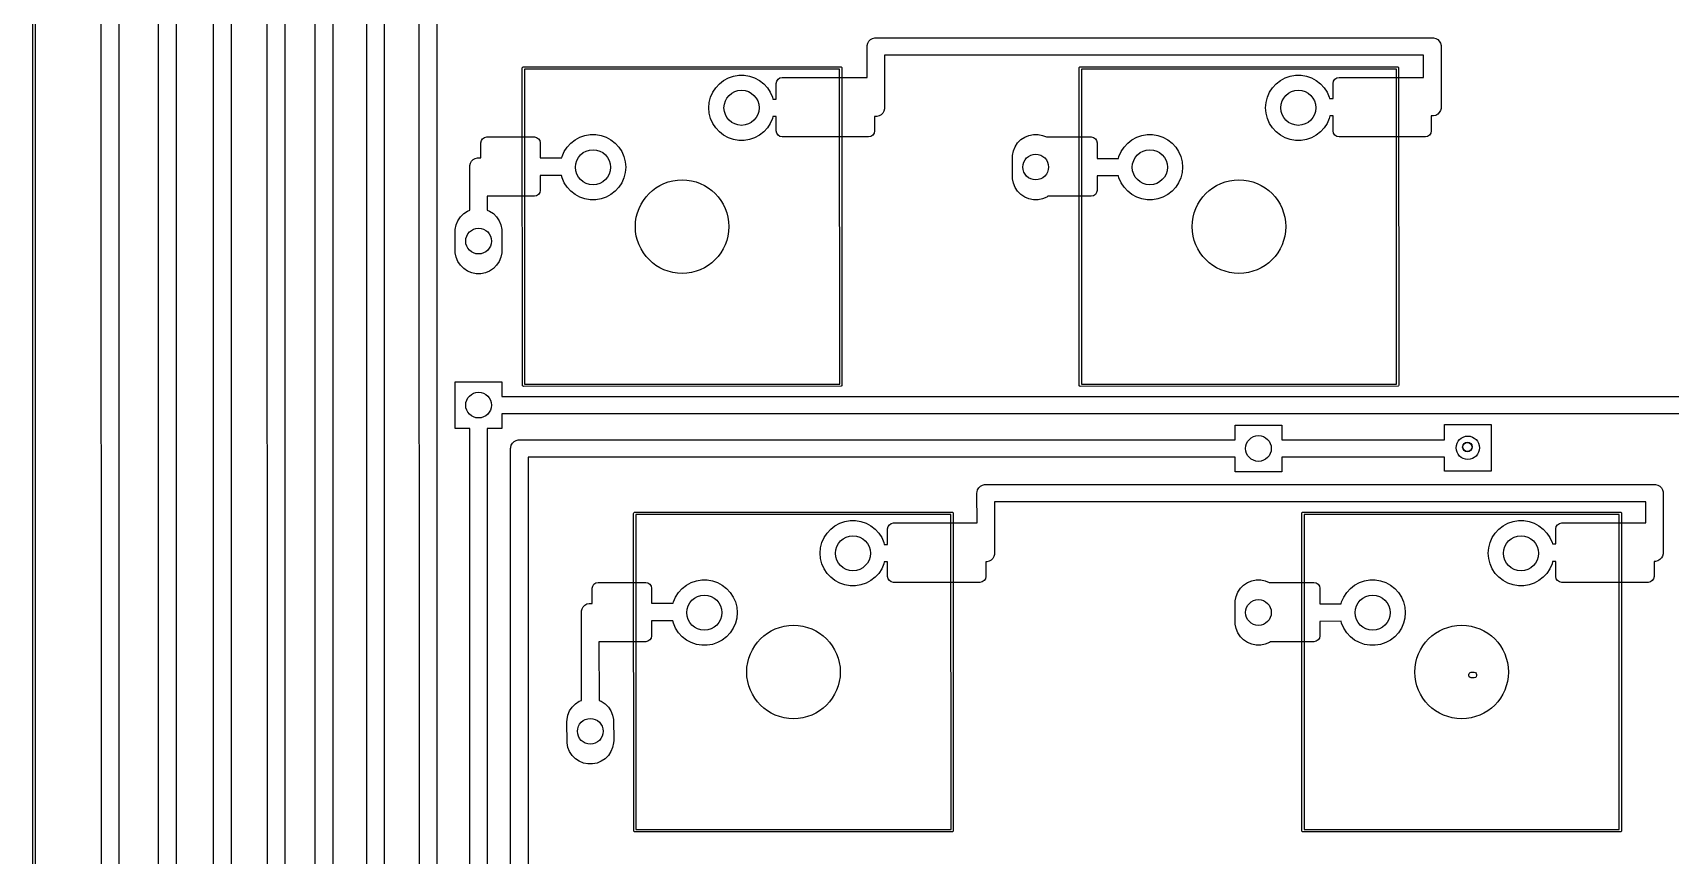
# Model space of a CAD drawing. Extents: x 12 to 499, y -206 to -17.
# Drawn here: x 11.9 to 82, y -132.1 to -96.9 of the extents above; entities that cross this region are included whole.
import ezdxf

# ---------------------------------------------------------------- set-up
doc = ezdxf.new("R2010")
doc.units = 0
doc.layers.add('BLACK', color=7, linetype='CONTINUOUS')

msp = doc.modelspace()

# ---------------------------------------------------------------- linework, layer by layer
at = {"layer": 'BLACK', "linetype": 'CONTINUOUS'}
for p, q in [((11.953806, -206.3), (11.95, -16.891)), ((12.046195, -16.940999), (12.049999, -206.253805)), ((14.884266, -179.626947), (14.881058, -36.6)), ((15.627859, -36.974952), (15.631049, -179.223264)), ((17.334266, -174.546947), (17.331058, -38.5044)), ((18.077859, -38.87931), (18.081049, -174.126133)), ((19.684266, -172.109384), (19.681058, -55.7256)), ((20.427861, -56.10056), (20.431047, -171.688578)), ((21.984266, -166.95865), (21.981068, -57.893813)), ((22.727862, -57.902805), (22.731047, -166.53781)), ((24.034266, -161.911313), (24.031058, -74.674)), ((24.777865, -75.048953), (24.781044, -161.49049)), ((26.234266, -159.306947), (26.231058, -76.579)), ((26.977866, -76.953914), (26.981043, -158.894548)), ((28.484266, -156.782308), (28.481058, -93.724)), ((29.227871, -94.098954), (29.231039, -156.361453)), ((47.659603, -97.346494), (47.70855, -97.261714)), ((47.70855, -97.261714), (47.777772, -97.192492)), ((47.777772, -97.192492), (47.862552, -97.143545)), ((47.862552, -97.143545), (47.957111, -97.118208)), ((47.957111, -97.118208), (71.806058, -97.115)), ((71.806058, -97.115), (71.855005, -97.118208)), ((71.855005, -97.118208), (71.949564, -97.143545)), ((71.949564, -97.143545), (72.034344, -97.192492)), ((72.034344, -97.192492), (72.103566, -97.261714)), ((72.103566, -97.261714), (72.152513, -97.346494)), ((47.631058, -97.49), (47.634266, -97.441053)), ((47.632651, -98.814999), (47.631058, -97.49)), ((47.634266, -97.441053), (47.659603, -97.346494)), ((71.431509, -97.861848), (48.378359, -97.864949)), ((48.378359, -97.864949), (48.381058, -100.109999)), ((71.432666, -98.814999), (71.431509, -97.861848)), ((72.152513, -97.346494), (72.17785, -97.441053)), ((72.17785, -97.441053), (72.181058, -100.084999)), ((32.88606, -98.404999), (32.889866, -98.385865)), ((32.889866, -111.994133), (32.88606, -98.404999)), ((32.889866, -98.385865), (32.916926, -98.358805)), ((32.916926, -98.358805), (46.50606, -98.354999)), ((46.456072, -98.451212), (32.982273, -98.454986)), ((32.982273, -98.454986), (32.986047, -111.928785)), ((41.91738, -98.752839), (42.145449, -98.714781)), ((42.145449, -98.714781), (42.376671, -98.714781)), ((42.376671, -98.714781), (42.60474, -98.752839)), ((46.459846, -111.925011), (46.456072, -98.451212)), ((46.50606, -98.354999), (46.525194, -98.358805)), ((46.525194, -98.358805), (46.552254, -98.385865)), ((46.552254, -98.385865), (46.55606, -111.974999)), ((56.69856, -98.404999), (56.702366, -98.385865)), ((56.702366, -111.994133), (56.69856, -98.404999)), ((56.702366, -98.385865), (56.729426, -98.358805)), ((56.729426, -98.358805), (70.31856, -98.354999)), ((70.268572, -98.451212), (56.794773, -98.454986)), ((56.794773, -98.454986), (56.798547, -111.928785)), ((65.72988, -98.752839), (65.957949, -98.714781)), ((65.957949, -98.714781), (66.189171, -98.714781)), ((66.189171, -98.714781), (66.41724, -98.752839)), ((70.272346, -111.925011), (70.268572, -98.451212)), ((70.31856, -98.354999), (70.337694, -98.358805)), ((70.337694, -98.358805), (70.364754, -98.385865)), ((70.364754, -98.385865), (70.36856, -111.974999)), ((41.029797, -99.443673), (41.156263, -99.250101)), ((41.156263, -99.250101), (41.312866, -99.079986)), ((41.312866, -99.079986), (41.495333, -98.937966)), ((41.495333, -98.937966), (41.698686, -98.827916)), ((41.698686, -98.827916), (41.91738, -98.752839)), ((42.60474, -98.752839), (42.823434, -98.827916)), ((42.823434, -98.827916), (43.026787, -98.937966)), ((43.026787, -98.937966), (43.209254, -99.079986)), ((43.209254, -99.079986), (43.365857, -99.250101)), ((43.365857, -99.250101), (43.492323, -99.443673)), ((43.74706, -99.068999), (43.766395, -98.971797)), ((43.74706, -99.737357), (43.74706, -99.068999)), ((43.766395, -98.971797), (43.821455, -98.889394)), ((43.821455, -98.889394), (43.903858, -98.834334)), ((43.903858, -98.834334), (44.00106, -98.814999)), ((44.00106, -98.814999), (47.632651, -98.814999)), ((64.842297, -99.443673), (64.968763, -99.250101)), ((64.968763, -99.250101), (65.125366, -99.079986)), ((65.125366, -99.079986), (65.307833, -98.937966)), ((65.307833, -98.937966), (65.511186, -98.827916)), ((65.511186, -98.827916), (65.72988, -98.752839)), ((66.41724, -98.752839), (66.635934, -98.827916)), ((66.635934, -98.827916), (66.839287, -98.937966)), ((66.839287, -98.937966), (67.021754, -99.079986)), ((67.021754, -99.079986), (67.178357, -99.250101)), ((67.178357, -99.250101), (67.304823, -99.443673)), ((67.55956, -99.068999), (67.578895, -98.971797)), ((67.55956, -99.711852), (67.55956, -99.068999)), ((67.578895, -98.971797), (67.633955, -98.889394)), ((67.633955, -98.889394), (67.716358, -98.834334)), ((67.716358, -98.834334), (67.81356, -98.814999)), ((67.81356, -98.814999), (71.432666, -98.814999)), ((40.86106, -100.109999), (40.880154, -99.879567)), ((40.880154, -100.340431), (40.86106, -100.109999)), ((40.880154, -99.879567), (40.936916, -99.65542)), ((40.936916, -99.65542), (41.029797, -99.443673)), ((43.492323, -99.443673), (43.585204, -99.65542)), ((43.585204, -99.65542), (43.605973, -99.737435)), ((43.605973, -99.737435), (43.74706, -99.737357)), ((48.381058, -100.109999), (48.37785, -100.158946)), ((64.67356, -100.109999), (64.692654, -99.879567)), ((64.692654, -100.340431), (64.67356, -100.109999)), ((64.692654, -99.879567), (64.749416, -99.65542)), ((64.749416, -99.65542), (64.842297, -99.443673)), ((67.304823, -99.443673), (67.397704, -99.65542)), ((67.397704, -99.65542), (67.412027, -99.711982)), ((67.412027, -99.711982), (67.55956, -99.711852)), ((72.17785, -100.133946), (72.152513, -100.228505)), ((72.181058, -100.084999), (72.17785, -100.133946)), ((40.936916, -100.564578), (40.880154, -100.340431)), ((41.029797, -100.776325), (40.936916, -100.564578)), ((41.156263, -100.969897), (41.029797, -100.776325)), ((43.492323, -100.776325), (43.365857, -100.969897)), ((43.585204, -100.564578), (43.492323, -100.776325)), ((43.605544, -100.484254), (43.585204, -100.564578)), ((43.74706, -100.484176), (43.605544, -100.484254)), ((43.74706, -101.100999), (43.74706, -100.484176)), ((48.055005, -100.481791), (47.94706, -100.48185)), ((47.94706, -100.48185), (47.94706, -101.100999)), ((48.149564, -100.456454), (48.055005, -100.481791)), ((48.234344, -100.407507), (48.149564, -100.456454)), ((48.303566, -100.338285), (48.234344, -100.407507)), ((48.352513, -100.253505), (48.303566, -100.338285)), ((48.37785, -100.158946), (48.352513, -100.253505)), ((64.749416, -100.564578), (64.692654, -100.340431)), ((64.842297, -100.776325), (64.749416, -100.564578)), ((64.968763, -100.969897), (64.842297, -100.776325)), ((67.304823, -100.776325), (67.178357, -100.969897)), ((67.397704, -100.564578), (67.304823, -100.776325)), ((67.424489, -100.458806), (67.397704, -100.564578)), ((67.55956, -100.458687), (67.424489, -100.458806)), ((67.55956, -101.100999), (67.55956, -100.458687)), ((71.855005, -100.456791), (71.75956, -100.45693)), ((71.75956, -100.45693), (71.75956, -101.100999)), ((71.949564, -100.431454), (71.855005, -100.456791)), ((72.034344, -100.382507), (71.949564, -100.431454)), ((72.103566, -100.313285), (72.034344, -100.382507)), ((72.152513, -100.228505), (72.103566, -100.313285)), ((31.11506, -101.608999), (31.134395, -101.511797)), ((31.134395, -101.511797), (31.189455, -101.429394)), ((31.189455, -101.429394), (31.271858, -101.374334)), ((31.271858, -101.374334), (31.36906, -101.354999)), ((31.36906, -101.354999), (33.40106, -101.354999)), ((33.40106, -101.354999), (33.498262, -101.374334)), ((33.498262, -101.374334), (33.580665, -101.429394)), ((33.580665, -101.429394), (33.635725, -101.511797)), ((33.635725, -101.511797), (33.65506, -101.608999)), ((34.962866, -101.619986), (35.145333, -101.477966)), ((35.145333, -101.477966), (35.348686, -101.367916)), ((35.348686, -101.367916), (35.56738, -101.292839)), ((35.56738, -101.292839), (35.795449, -101.254781)), ((35.795449, -101.254781), (36.026671, -101.254781)), ((36.026671, -101.254781), (36.25474, -101.292839)), ((36.25474, -101.292839), (36.473434, -101.367916)), ((36.473434, -101.367916), (36.676787, -101.477966)), ((36.676787, -101.477966), (36.859254, -101.619986)), ((41.312866, -101.140012), (41.156263, -100.969897)), ((41.495333, -101.282032), (41.312866, -101.140012)), ((41.698686, -101.392082), (41.495333, -101.282032)), ((41.91738, -101.467159), (41.698686, -101.392082)), ((42.145449, -101.505217), (41.91738, -101.467159)), ((42.376671, -101.505217), (42.145449, -101.505217)), ((42.60474, -101.467159), (42.376671, -101.505217)), ((42.823434, -101.392082), (42.60474, -101.467159)), ((43.026787, -101.282032), (42.823434, -101.392082)), ((43.209254, -101.140012), (43.026787, -101.282032)), ((43.365857, -100.969897), (43.209254, -101.140012)), ((43.766395, -101.198201), (43.74706, -101.100999)), ((43.821455, -101.280604), (43.766395, -101.198201)), ((43.903858, -101.335664), (43.821455, -101.280604)), ((44.00106, -101.354999), (43.903858, -101.335664)), ((47.69306, -101.354999), (44.00106, -101.354999)), ((47.790262, -101.335664), (47.69306, -101.354999)), ((47.872665, -101.280604), (47.790262, -101.335664)), ((47.927725, -101.198201), (47.872665, -101.280604)), ((47.94706, -101.100999), (47.927725, -101.198201)), ((54.07055, -101.609607), (54.209167, -101.47099)), ((54.209167, -101.47099), (54.372163, -101.362079)), ((54.372163, -101.362079), (54.553275, -101.28706)), ((54.553275, -101.28706), (54.745543, -101.248815)), ((54.745543, -101.248815), (54.941577, -101.248815)), ((54.941577, -101.248815), (55.133845, -101.28706)), ((55.133845, -101.28706), (55.297864, -101.354999)), ((55.297864, -101.354999), (57.21356, -101.354999)), ((57.21356, -101.354999), (57.310762, -101.374334)), ((57.310762, -101.374334), (57.393165, -101.429394)), ((57.393165, -101.429394), (57.448225, -101.511797)), ((57.448225, -101.511797), (57.46756, -101.608999)), ((58.775366, -101.619986), (58.957833, -101.477966)), ((58.957833, -101.477966), (59.161186, -101.367916)), ((59.161186, -101.367916), (59.37988, -101.292839)), ((59.37988, -101.292839), (59.607949, -101.254781)), ((59.607949, -101.254781), (59.839171, -101.254781)), ((59.839171, -101.254781), (60.06724, -101.292839)), ((60.06724, -101.292839), (60.285934, -101.367916)), ((60.285934, -101.367916), (60.489287, -101.477966)), ((60.489287, -101.477966), (60.671754, -101.619986)), ((65.125366, -101.140012), (64.968763, -100.969897)), ((65.307833, -101.282032), (65.125366, -101.140012)), ((65.511186, -101.392082), (65.307833, -101.282032)), ((65.72988, -101.467159), (65.511186, -101.392082)), ((65.957949, -101.505217), (65.72988, -101.467159)), ((66.189171, -101.505217), (65.957949, -101.505217)), ((66.41724, -101.467159), (66.189171, -101.505217)), ((66.635934, -101.392082), (66.41724, -101.467159)), ((66.839287, -101.282032), (66.635934, -101.392082)), ((67.021754, -101.140012), (66.839287, -101.282032)), ((67.178357, -100.969897), (67.021754, -101.140012)), ((67.578895, -101.198201), (67.55956, -101.100999)), ((67.633955, -101.280604), (67.578895, -101.198201)), ((67.716358, -101.335664), (67.633955, -101.280604)), ((67.81356, -101.354999), (67.716358, -101.335664)), ((71.50556, -101.354999), (67.81356, -101.354999)), ((71.602762, -101.335664), (71.50556, -101.354999)), ((71.685165, -101.280604), (71.602762, -101.335664)), ((71.740225, -101.198201), (71.685165, -101.280604)), ((71.75956, -101.100999), (71.740225, -101.198201)), ((31.11506, -102.252872), (31.11506, -101.608999)), ((33.65506, -101.608999), (33.65506, -102.252023)), ((34.57279, -102.251199), (34.586916, -102.19542)), ((34.586916, -102.19542), (34.679797, -101.983673)), ((34.679797, -101.983673), (34.806263, -101.790101)), ((34.806263, -101.790101), (34.962866, -101.619986)), ((36.859254, -101.619986), (37.015857, -101.790101)), ((37.015857, -101.790101), (37.142323, -101.983673)), ((37.142323, -101.983673), (37.235204, -102.19542)), ((37.235204, -102.19542), (37.291966, -102.419567)), ((53.84356, -102.244), (53.848375, -102.145983)), ((53.848375, -102.145983), (53.88662, -101.953715)), ((53.88662, -101.953715), (53.961639, -101.772603)), ((53.961639, -101.772603), (54.07055, -101.609607)), ((57.46756, -101.608999), (57.46756, -102.277023)), ((58.378958, -102.276205), (58.399416, -102.19542)), ((58.399416, -102.19542), (58.492297, -101.983673)), ((58.492297, -101.983673), (58.618763, -101.790101)), ((58.618763, -101.790101), (58.775366, -101.619986)), ((60.671754, -101.619986), (60.828357, -101.790101)), ((60.828357, -101.790101), (60.954823, -101.983673)), ((60.954823, -101.983673), (61.047704, -102.19542)), ((61.047704, -102.19542), (61.104466, -102.419567)), ((30.641058, -102.624999), (30.644266, -102.576052)), ((30.642905, -104.487184), (30.641058, -102.624999)), ((30.644266, -102.576052), (30.669603, -102.481493)), ((30.669603, -102.481493), (30.71855, -102.396713)), ((30.71855, -102.396713), (30.787772, -102.327491)), ((30.787772, -102.327491), (30.872552, -102.278544)), ((30.872552, -102.278544), (30.967111, -102.253207)), ((30.967111, -102.253207), (31.11506, -102.252872)), ((33.65506, -102.252023), (34.57279, -102.251199)), ((37.291966, -102.880431), (37.235204, -103.104578)), ((37.291966, -102.419567), (37.31106, -102.649999)), ((37.31106, -102.649999), (37.291966, -102.880431)), ((53.848375, -103.142017), (53.84356, -102.244)), ((57.46756, -102.277023), (58.378958, -102.276205)), ((61.104466, -102.880431), (61.047704, -103.104578)), ((61.104466, -102.419567), (61.12356, -102.649999)), ((61.12356, -102.649999), (61.104466, -102.880431)), ((33.65506, -103.640999), (33.635725, -103.738201)), ((34.559938, -102.998047), (33.65506, -102.998859)), ((33.65506, -102.998859), (33.65506, -103.640999)), ((34.586916, -103.104578), (34.559938, -102.998047)), ((34.679797, -103.316325), (34.586916, -103.104578)), ((34.806263, -103.509897), (34.679797, -103.316325)), ((34.962866, -103.680012), (34.806263, -103.509897)), ((37.015857, -103.509897), (36.859254, -103.680012)), ((37.142323, -103.316325), (37.015857, -103.509897)), ((37.235204, -103.104578), (37.142323, -103.316325)), ((53.88662, -103.334285), (53.848375, -103.142017)), ((53.961639, -103.515397), (53.88662, -103.334285)), ((54.07055, -103.678393), (53.961639, -103.515397)), ((57.46756, -103.640999), (57.448225, -103.738201)), ((58.378768, -103.023041), (57.46756, -103.023859)), ((57.46756, -103.023859), (57.46756, -103.640999)), ((58.399416, -103.104578), (58.378768, -103.023041)), ((58.492297, -103.316325), (58.399416, -103.104578)), ((58.618763, -103.509897), (58.492297, -103.316325)), ((58.775366, -103.680012), (58.618763, -103.509897)), ((60.828357, -103.509897), (60.671754, -103.680012)), ((60.954823, -103.316325), (60.828357, -103.509897)), ((61.047704, -103.104578), (60.954823, -103.316325)), ((33.40106, -103.894999), (31.389158, -103.894999)), ((31.389158, -103.894999), (31.389746, -104.487406)), ((33.498262, -103.875664), (33.40106, -103.894999)), ((33.580665, -103.820604), (33.498262, -103.875664)), ((33.635725, -103.738201), (33.580665, -103.820604)), ((35.145333, -103.822032), (34.962866, -103.680012)), ((35.348686, -103.932082), (35.145333, -103.822032)), ((35.56738, -104.007159), (35.348686, -103.932082)), ((35.795449, -104.045217), (35.56738, -104.007159)), ((36.026671, -104.045217), (35.795449, -104.045217)), ((36.25474, -104.007159), (36.026671, -104.045217)), ((36.473434, -103.932082), (36.25474, -104.007159)), ((36.676787, -103.822032), (36.473434, -103.932082)), ((36.859254, -103.680012), (36.676787, -103.822032)), ((54.209167, -103.81701), (54.07055, -103.678393)), ((54.372163, -103.925921), (54.209167, -103.81701)), ((54.553275, -104.00094), (54.372163, -103.925921)), ((54.745543, -104.039185), (54.553275, -104.00094)), ((54.941577, -104.039185), (54.745543, -104.039185)), ((55.133845, -104.00094), (54.941577, -104.039185)), ((55.314957, -103.925921), (55.133845, -104.00094)), ((55.361235, -103.894999), (55.314957, -103.925921)), ((57.21356, -103.894999), (55.361235, -103.894999)), ((57.310762, -103.875664), (57.21356, -103.894999)), ((57.393165, -103.820604), (57.310762, -103.875664)), ((57.448225, -103.738201), (57.393165, -103.820604)), ((58.957833, -103.822032), (58.775366, -103.680012)), ((59.161186, -103.932082), (58.957833, -103.822032)), ((59.37988, -104.007159), (59.161186, -103.932082)), ((59.607949, -104.045217), (59.37988, -104.007159)), ((59.839171, -104.045217), (59.607949, -104.045217)), ((60.06724, -104.007159), (59.839171, -104.045217)), ((60.285934, -103.932082), (60.06724, -104.007159)), ((60.489287, -103.822032), (60.285934, -103.932082)), ((60.671754, -103.680012), (60.489287, -103.822032)), ((30.059118, -105.119515), (30.134137, -104.938403)), ((30.134137, -104.938403), (30.243048, -104.775407)), ((30.243048, -104.775407), (30.381665, -104.63679)), ((30.381665, -104.63679), (30.544661, -104.527879)), ((30.544661, -104.527879), (30.642905, -104.487184)), ((31.389746, -104.487406), (31.487455, -104.527879)), ((31.487455, -104.527879), (31.650451, -104.63679)), ((31.650451, -104.63679), (31.789068, -104.775407)), ((31.789068, -104.775407), (31.897979, -104.938403)), ((31.897979, -104.938403), (31.972998, -105.119515)), ((30.016058, -105.4098), (30.020873, -105.311783)), ((30.020873, -106.307817), (30.016058, -105.4098)), ((30.020873, -105.311783), (30.059118, -105.119515)), ((31.972998, -105.119515), (32.011243, -105.311783)), ((32.011243, -105.311783), (32.016058, -106.2098)), ((30.059118, -106.500085), (30.020873, -106.307817)), ((32.011243, -106.307817), (31.972998, -106.500085)), ((32.016058, -106.2098), (32.011243, -106.307817)), ((30.134137, -106.681197), (30.059118, -106.500085)), ((30.243048, -106.844193), (30.134137, -106.681197)), ((30.381665, -106.98281), (30.243048, -106.844193)), ((30.544661, -107.091721), (30.381665, -106.98281)), ((30.725773, -107.16674), (30.544661, -107.091721)), ((31.487455, -107.091721), (31.306343, -107.16674)), ((31.650451, -106.98281), (31.487455, -107.091721)), ((31.789068, -106.844193), (31.650451, -106.98281)), ((31.897979, -106.681197), (31.789068, -106.844193)), ((31.972998, -106.500085), (31.897979, -106.681197)), ((30.918041, -107.204985), (30.725773, -107.16674)), ((31.114075, -107.204985), (30.918041, -107.204985)), ((31.306343, -107.16674), (31.114075, -107.204985)), ((30.016058, -113.8248), (30.016058, -111.8248)), ((30.016058, -111.8248), (32.016058, -111.8248)), ((32.016058, -111.8248), (32.016058, -112.452943)), ((32.916926, -112.021193), (32.889866, -111.994133)), ((32.93606, -112.024999), (32.916926, -112.021193)), ((46.525194, -112.021193), (32.93606, -112.024999)), ((32.986047, -111.928785), (46.459846, -111.925011)), ((46.552254, -111.994133), (46.525194, -112.021193)), ((46.55606, -111.974999), (46.552254, -111.994133)), ((56.729426, -112.021193), (56.702366, -111.994133)), ((56.74856, -112.024999), (56.729426, -112.021193)), ((70.337694, -112.021193), (56.74856, -112.024999)), ((56.798547, -111.928785), (70.272346, -111.925011)), ((70.364754, -111.994133), (70.337694, -112.021193)), ((70.36856, -111.974999), (70.364754, -111.994133)), ((32.016058, -112.452943), (82.41856, -112.449861)), ((82.41856, -113.196656), (32.016058, -113.199738)), ((32.016058, -113.199738), (32.016058, -113.8248)), ((30.641135, -113.8248), (30.016058, -113.8248)), ((30.644266, -154.233474), (30.641135, -113.8248)), ((32.016058, -113.8248), (31.387931, -113.8248)), ((31.387931, -113.8248), (31.391029, -153.812454)), ((63.36856, -114.305101), (63.36856, -113.68)), ((63.36856, -113.68), (65.36856, -113.68)), ((65.36856, -113.68), (65.36856, -114.307835)), ((72.321031, -114.305365), (72.321031, -113.649948)), ((72.321031, -113.649948), (74.321031, -113.649948)), ((74.321031, -113.649948), (74.321031, -115.649948)), ((32.38567, -114.68), (32.388878, -114.631053)), ((32.388878, -149.162146), (32.38567, -114.68)), ((32.388878, -114.631053), (32.414215, -114.536494)), ((32.414215, -114.536494), (32.463162, -114.451714)), ((32.463162, -114.451714), (32.532384, -114.382492)), ((32.532384, -114.382492), (32.617164, -114.333545)), ((32.617164, -114.333545), (32.711723, -114.308208)), ((32.711723, -114.308208), (63.36856, -114.305101)), ((65.36856, -114.307835), (72.321031, -114.305365)), ((63.36856, -115.051898), (33.132501, -115.054962)), ((33.132501, -115.054962), (33.135635, -148.741234)), ((63.36856, -115.68), (63.36856, -115.051898)), ((72.321031, -115.052175), (65.36856, -115.054644)), ((65.36856, -115.054644), (65.36856, -115.68)), ((72.321031, -115.649948), (72.321031, -115.052175)), ((52.477772, -116.292492), (52.562552, -116.243545)), ((52.562552, -116.243545), (52.657111, -116.218208)), ((52.657111, -116.218208), (81.306058, -116.215)), ((65.36856, -115.68), (63.36856, -115.68)), ((74.321031, -115.649948), (72.321031, -115.649948)), ((81.306058, -116.215), (81.355005, -116.218208)), ((81.355005, -116.218208), (81.449564, -116.243545)), ((81.449564, -116.243545), (81.534344, -116.292492)), ((52.331058, -116.59), (52.334266, -116.541053)), ((52.33262, -117.865004), (52.331058, -116.59)), ((52.334266, -116.541053), (52.359603, -116.446494)), ((52.359603, -116.446494), (52.40855, -116.361714)), ((52.40855, -116.361714), (52.477772, -116.292492)), ((81.534344, -116.292492), (81.603566, -116.361714)), ((81.603566, -116.361714), (81.652513, -116.446494)), ((81.652513, -116.446494), (81.67785, -116.541053)), ((81.67785, -116.541053), (81.681058, -119.135004)), ((37.64856, -117.455004), (37.652366, -117.43587)), ((37.652366, -131.044138), (37.64856, -117.455004)), ((37.652366, -117.43587), (37.679426, -117.40881)), ((37.679426, -117.40881), (51.26856, -117.405004)), ((51.218572, -117.501217), (37.744773, -117.504991)), ((37.744773, -117.504991), (37.748547, -130.97879)), ((51.222346, -130.975016), (51.218572, -117.501217)), ((51.26856, -117.405004), (51.287694, -117.40881)), ((51.287694, -117.40881), (51.314754, -117.43587)), ((51.314754, -117.43587), (51.31856, -131.025004)), ((80.931517, -116.961839), (53.078369, -116.964958)), ((53.078369, -116.964958), (53.081058, -119.160004)), ((66.22356, -117.455004), (66.227366, -117.43587)), ((66.227366, -131.044138), (66.22356, -117.455004)), ((66.227366, -117.43587), (66.254426, -117.40881)), ((66.254426, -117.40881), (79.84356, -117.405004)), ((79.793572, -117.501217), (66.319773, -117.504991)), ((66.319773, -117.504991), (66.323547, -130.97879)), ((79.797346, -130.975016), (79.793572, -117.501217)), ((79.84356, -117.405004), (79.862694, -117.40881)), ((79.862694, -117.40881), (79.889754, -117.43587)), ((79.889754, -117.43587), (79.89356, -131.025004)), ((80.932635, -117.865004), (80.931517, -116.961839)), ((45.792297, -118.493678), (45.918763, -118.300106)), ((45.918763, -118.300106), (46.075366, -118.129991)), ((46.075366, -118.129991), (46.257833, -117.987971)), ((46.257833, -117.987971), (46.461186, -117.877921)), ((46.461186, -117.877921), (46.67988, -117.802844)), ((46.67988, -117.802844), (46.907949, -117.764786)), ((46.907949, -117.764786), (47.139171, -117.764786)), ((47.139171, -117.764786), (47.36724, -117.802844)), ((47.36724, -117.802844), (47.585934, -117.877921)), ((47.585934, -117.877921), (47.789287, -117.987971)), ((47.789287, -117.987971), (47.971754, -118.129991)), ((47.971754, -118.129991), (48.128357, -118.300106)), ((48.128357, -118.300106), (48.254823, -118.493678)), ((48.50956, -118.119004), (48.528895, -118.021802)), ((48.50956, -118.787352), (48.50956, -118.119004)), ((48.528895, -118.021802), (48.583955, -117.939399)), ((48.583955, -117.939399), (48.666358, -117.884339)), ((48.666358, -117.884339), (48.76356, -117.865004)), ((48.76356, -117.865004), (52.33262, -117.865004)), ((74.367297, -118.493678), (74.493763, -118.300106)), ((74.493763, -118.300106), (74.650366, -118.129991)), ((74.650366, -118.129991), (74.832833, -117.987971)), ((74.832833, -117.987971), (75.036186, -117.877921)), ((75.036186, -117.877921), (75.25488, -117.802844)), ((75.25488, -117.802844), (75.482949, -117.764786)), ((75.482949, -117.764786), (75.714171, -117.764786)), ((75.714171, -117.764786), (75.94224, -117.802844)), ((75.94224, -117.802844), (76.160934, -117.877921)), ((76.160934, -117.877921), (76.364287, -117.987971)), ((76.364287, -117.987971), (76.546754, -118.129991)), ((76.546754, -118.129991), (76.703357, -118.300106)), ((76.703357, -118.300106), (76.829823, -118.493678)), ((77.08456, -118.119004), (77.103895, -118.021802)), ((77.08456, -118.761857), (77.08456, -118.119004)), ((77.103895, -118.021802), (77.158955, -117.939399)), ((77.158955, -117.939399), (77.241358, -117.884339)), ((77.241358, -117.884339), (77.33856, -117.865004)), ((77.33856, -117.865004), (80.932635, -117.865004)), ((45.62356, -119.160004), (45.642654, -118.929572)), ((45.642654, -118.929572), (45.699416, -118.705425)), ((45.699416, -118.705425), (45.792297, -118.493678)), ((48.254823, -118.493678), (48.347704, -118.705425)), ((48.347704, -118.705425), (48.368471, -118.787431)), ((48.368471, -118.787431), (48.50956, -118.787352)), ((74.19856, -119.160004), (74.217654, -118.929572)), ((74.217654, -118.929572), (74.274416, -118.705425)), ((74.274416, -118.705425), (74.367297, -118.493678)), ((76.829823, -118.493678), (76.922704, -118.705425)), ((76.922704, -118.705425), (76.937027, -118.761987)), ((76.937027, -118.761987), (77.08456, -118.761857)), ((45.642654, -119.390436), (45.62356, -119.160004)), ((45.699416, -119.614583), (45.642654, -119.390436)), ((45.792297, -119.82633), (45.699416, -119.614583)), ((48.347704, -119.614583), (48.254823, -119.82633)), ((48.368046, -119.534251), (48.347704, -119.614583)), ((48.50956, -119.534172), (48.368046, -119.534251)), ((48.50956, -120.151004), (48.50956, -119.534172)), ((52.755005, -119.531796), (52.70956, -119.531821)), ((52.70956, -119.531821), (52.70956, -120.151004)), ((52.849564, -119.506459), (52.755005, -119.531796)), ((52.934344, -119.457512), (52.849564, -119.506459)), ((53.003566, -119.38829), (52.934344, -119.457512)), ((53.052513, -119.30351), (53.003566, -119.38829)), ((53.07785, -119.208951), (53.052513, -119.30351)), ((53.081058, -119.160004), (53.07785, -119.208951)), ((74.217654, -119.390436), (74.19856, -119.160004)), ((74.274416, -119.614583), (74.217654, -119.390436)), ((74.367297, -119.82633), (74.274416, -119.614583)), ((76.922704, -119.614583), (76.829823, -119.82633)), ((76.949489, -119.508811), (76.922704, -119.614583)), ((77.08456, -119.508692), (76.949489, -119.508811)), ((77.08456, -120.151004), (77.08456, -119.508692)), ((81.355005, -119.506796), (81.28456, -119.5069)), ((81.28456, -119.5069), (81.28456, -120.151004)), ((81.449564, -119.481459), (81.355005, -119.506796)), ((81.534344, -119.432512), (81.449564, -119.481459)), ((81.603566, -119.36329), (81.534344, -119.432512)), ((81.652513, -119.27851), (81.603566, -119.36329)), ((81.67785, -119.183951), (81.652513, -119.27851)), ((81.681058, -119.135004), (81.67785, -119.183951)), ((35.951955, -120.479399), (36.034358, -120.424339)), ((36.034358, -120.424339), (36.13156, -120.405004)), ((36.13156, -120.405004), (38.16356, -120.405004)), ((38.16356, -120.405004), (38.260762, -120.424339)), ((38.260762, -120.424339), (38.343165, -120.479399)), ((39.907833, -120.527971), (40.111186, -120.417921)), ((40.111186, -120.417921), (40.32988, -120.342844)), ((40.32988, -120.342844), (40.557949, -120.304786)), ((40.557949, -120.304786), (40.789171, -120.304786)), ((40.789171, -120.304786), (41.01724, -120.342844)), ((41.01724, -120.342844), (41.235934, -120.417921)), ((41.235934, -120.417921), (41.439287, -120.527971)), ((45.918763, -120.019902), (45.792297, -119.82633)), ((46.075366, -120.190017), (45.918763, -120.019902)), ((46.257833, -120.332037), (46.075366, -120.190017)), ((46.461186, -120.442087), (46.257833, -120.332037)), ((46.67988, -120.517164), (46.461186, -120.442087)), ((47.585934, -120.442087), (47.36724, -120.517164)), ((47.789287, -120.332037), (47.585934, -120.442087)), ((47.971754, -120.190017), (47.789287, -120.332037)), ((48.128357, -120.019902), (47.971754, -120.190017)), ((48.254823, -119.82633), (48.128357, -120.019902)), ((48.528895, -120.248206), (48.50956, -120.151004)), ((48.583955, -120.330609), (48.528895, -120.248206)), ((48.666358, -120.385669), (48.583955, -120.330609)), ((48.76356, -120.405004), (48.666358, -120.385669)), ((52.45556, -120.405004), (48.76356, -120.405004)), ((52.552762, -120.385669), (52.45556, -120.405004)), ((52.635165, -120.330609), (52.552762, -120.385669)), ((52.690225, -120.248206), (52.635165, -120.330609)), ((52.70956, -120.151004), (52.690225, -120.248206)), ((63.734167, -120.52199), (63.897163, -120.413079)), ((63.897163, -120.413079), (64.078275, -120.33806)), ((64.078275, -120.33806), (64.270543, -120.299815)), ((64.270543, -120.299815), (64.466577, -120.299815)), ((64.466577, -120.299815), (64.658845, -120.33806)), ((64.658845, -120.33806), (64.820462, -120.405004)), ((64.820462, -120.405004), (66.73856, -120.405004)), ((66.73856, -120.405004), (66.835762, -120.424339)), ((66.835762, -120.424339), (66.918165, -120.479399)), ((68.482833, -120.527971), (68.686186, -120.417921)), ((68.686186, -120.417921), (68.90488, -120.342844)), ((68.90488, -120.342844), (69.132949, -120.304786)), ((69.132949, -120.304786), (69.364171, -120.304786)), ((69.364171, -120.304786), (69.59224, -120.342844)), ((69.59224, -120.342844), (69.810934, -120.417921)), ((69.810934, -120.417921), (70.014287, -120.527971)), ((74.493763, -120.019902), (74.367297, -119.82633)), ((74.650366, -120.190017), (74.493763, -120.019902)), ((74.832833, -120.332037), (74.650366, -120.190017)), ((75.036186, -120.442087), (74.832833, -120.332037)), ((75.25488, -120.517164), (75.036186, -120.442087)), ((76.160934, -120.442087), (75.94224, -120.517164)), ((76.364287, -120.332037), (76.160934, -120.442087)), ((76.546754, -120.190017), (76.364287, -120.332037)), ((76.703357, -120.019902), (76.546754, -120.190017)), ((76.829823, -119.82633), (76.703357, -120.019902)), ((77.103895, -120.248206), (77.08456, -120.151004)), ((77.158955, -120.330609), (77.103895, -120.248206)), ((77.241358, -120.385669), (77.158955, -120.330609)), ((77.33856, -120.405004), (77.241358, -120.385669)), ((81.03056, -120.405004), (77.33856, -120.405004)), ((81.127762, -120.385669), (81.03056, -120.405004)), ((81.210165, -120.330609), (81.127762, -120.385669)), ((81.265225, -120.248206), (81.210165, -120.330609)), ((81.28456, -120.151004), (81.265225, -120.248206)), ((35.87756, -120.659004), (35.896895, -120.561802)), ((35.87756, -121.302908), (35.87756, -120.659004)), ((35.896895, -120.561802), (35.951955, -120.479399)), ((38.343165, -120.479399), (38.398225, -120.561802)), ((38.398225, -120.561802), (38.41756, -120.659004)), ((38.41756, -120.659004), (38.41756, -121.302028)), ((39.349416, -121.245425), (39.442297, -121.033678)), ((39.442297, -121.033678), (39.568763, -120.840106)), ((39.568763, -120.840106), (39.725366, -120.669991)), ((39.725366, -120.669991), (39.907833, -120.527971)), ((41.439287, -120.527971), (41.621754, -120.669991)), ((41.621754, -120.669991), (41.778357, -120.840106)), ((41.778357, -120.840106), (41.904823, -121.033678)), ((41.904823, -121.033678), (41.997704, -121.245425)), ((46.907949, -120.555222), (46.67988, -120.517164)), ((47.139171, -120.555222), (46.907949, -120.555222)), ((47.36724, -120.517164), (47.139171, -120.555222)), ((63.373375, -121.196983), (63.41162, -121.004715)), ((63.41162, -121.004715), (63.486639, -120.823603)), ((63.486639, -120.823603), (63.59555, -120.660607)), ((63.59555, -120.660607), (63.734167, -120.52199)), ((66.918165, -120.479399), (66.973225, -120.561802)), ((66.973225, -120.561802), (66.99256, -120.659004)), ((66.99256, -120.659004), (66.99256, -121.326472)), ((67.924416, -121.245425), (68.017297, -121.033678)), ((68.017297, -121.033678), (68.143763, -120.840106)), ((68.143763, -120.840106), (68.300366, -120.669991)), ((68.300366, -120.669991), (68.482833, -120.527971)), ((70.014287, -120.527971), (70.196754, -120.669991)), ((70.196754, -120.669991), (70.353357, -120.840106)), ((70.353357, -120.840106), (70.479823, -121.033678)), ((70.479823, -121.033678), (70.572704, -121.245425)), ((75.482949, -120.555222), (75.25488, -120.517164)), ((75.714171, -120.555222), (75.482949, -120.555222)), ((75.94224, -120.517164), (75.714171, -120.555222)), ((35.41856, -121.675004), (35.421768, -121.626057)), ((35.420913, -125.452175), (35.41856, -121.675004)), ((35.421768, -121.626057), (35.447105, -121.531498)), ((35.447105, -121.531498), (35.496052, -121.446718)), ((35.496052, -121.446718), (35.565274, -121.377496)), ((35.565274, -121.377496), (35.650054, -121.328549)), ((35.650054, -121.328549), (35.744613, -121.303212)), ((35.744613, -121.303212), (35.87756, -121.302908)), ((38.41756, -121.302028), (39.33529, -121.301204)), ((39.33529, -121.301204), (39.349416, -121.245425)), ((41.997704, -121.245425), (42.054466, -121.469572)), ((42.054466, -121.469572), (42.07356, -121.700004)), ((42.07356, -121.700004), (42.054466, -121.930436)), ((63.36856, -121.295), (63.373375, -121.196983)), ((63.373375, -122.193017), (63.36856, -121.295)), ((66.99256, -121.326472), (67.904042, -121.325879)), ((67.904042, -121.325879), (67.924416, -121.245425)), ((70.572704, -121.245425), (70.629466, -121.469572)), ((70.629466, -121.469572), (70.64856, -121.700004)), ((70.64856, -121.700004), (70.629466, -121.930436)), ((39.322438, -122.048052), (38.41756, -122.048864)), ((38.41756, -122.048864), (38.41756, -122.691004)), ((39.349416, -122.154583), (39.322438, -122.048052)), ((39.442297, -122.36633), (39.349416, -122.154583)), ((39.568763, -122.559902), (39.442297, -122.36633)), ((41.904823, -122.36633), (41.778357, -122.559902)), ((41.997704, -122.154583), (41.904823, -122.36633)), ((42.054466, -121.930436), (41.997704, -122.154583)), ((63.41162, -122.385285), (63.373375, -122.193017)), ((63.486639, -122.566397), (63.41162, -122.385285)), ((67.903681, -122.072703), (66.99256, -122.073296)), ((66.99256, -122.073296), (66.99256, -122.691004)), ((67.924416, -122.154583), (67.903681, -122.072703)), ((68.017297, -122.36633), (67.924416, -122.154583)), ((68.143763, -122.559902), (68.017297, -122.36633)), ((70.479823, -122.36633), (70.353357, -122.559902)), ((70.572704, -122.154583), (70.479823, -122.36633)), ((70.629466, -121.930436), (70.572704, -122.154583)), ((38.16356, -122.945004), (36.166174, -122.945004)), ((36.166174, -122.945004), (36.167736, -125.452808)), ((38.260762, -122.925669), (38.16356, -122.945004)), ((38.343165, -122.870609), (38.260762, -122.925669)), ((38.398225, -122.788206), (38.343165, -122.870609)), ((38.41756, -122.691004), (38.398225, -122.788206)), ((39.725366, -122.730017), (39.568763, -122.559902)), ((39.907833, -122.872037), (39.725366, -122.730017)), ((40.111186, -122.982087), (39.907833, -122.872037)), ((40.32988, -123.057164), (40.111186, -122.982087)), ((40.557949, -123.095222), (40.32988, -123.057164)), ((40.789171, -123.095222), (40.557949, -123.095222)), ((41.01724, -123.057164), (40.789171, -123.095222)), ((41.235934, -122.982087), (41.01724, -123.057164)), ((41.439287, -122.872037), (41.235934, -122.982087)), ((41.621754, -122.730017), (41.439287, -122.872037)), ((41.778357, -122.559902), (41.621754, -122.730017)), ((63.59555, -122.729393), (63.486639, -122.566397)), ((63.734167, -122.86801), (63.59555, -122.729393)), ((63.897163, -122.976921), (63.734167, -122.86801)), ((64.078275, -123.05194), (63.897163, -122.976921)), ((64.270543, -123.090185), (64.078275, -123.05194)), ((64.466577, -123.090185), (64.270543, -123.090185)), ((64.658845, -123.05194), (64.466577, -123.090185)), ((64.839957, -122.976921), (64.658845, -123.05194)), ((64.887724, -122.945004), (64.839957, -122.976921)), ((66.73856, -122.945004), (64.887724, -122.945004)), ((66.835762, -122.925669), (66.73856, -122.945004)), ((66.918165, -122.870609), (66.835762, -122.925669)), ((66.973225, -122.788206), (66.918165, -122.870609)), ((66.99256, -122.691004), (66.973225, -122.788206)), ((68.300366, -122.730017), (68.143763, -122.559902)), ((68.482833, -122.872037), (68.300366, -122.730017)), ((68.686186, -122.982087), (68.482833, -122.872037)), ((68.90488, -123.057164), (68.686186, -122.982087)), ((69.132949, -123.095222), (68.90488, -123.057164)), ((69.364171, -123.095222), (69.132949, -123.095222)), ((69.59224, -123.057164), (69.364171, -123.095222)), ((69.810934, -122.982087), (69.59224, -123.057164)), ((70.014287, -122.872037), (69.810934, -122.982087)), ((70.196754, -122.730017), (70.014287, -122.872037)), ((70.353357, -122.559902), (70.196754, -122.730017)), ((73.363462, -124.345608), (73.382126, -124.300548)), ((73.363462, -124.39438), (73.363462, -124.345608)), ((73.382126, -124.43944), (73.363462, -124.39438)), ((73.382126, -124.300548), (73.416614, -124.26606)), ((73.416614, -124.473928), (73.382126, -124.43944)), ((73.416614, -124.26606), (73.461674, -124.247396)), ((73.461674, -124.492592), (73.416614, -124.473928)), ((73.461674, -124.247396), (73.57606, -124.244994)), ((73.48606, -124.494994), (73.461674, -124.492592)), ((73.600446, -124.492592), (73.48606, -124.494994)), ((73.57606, -124.244994), (73.600446, -124.247396)), ((73.600446, -124.247396), (73.645506, -124.26606)), ((73.645506, -124.473928), (73.600446, -124.492592)), ((73.645506, -124.26606), (73.679994, -124.300548)), ((73.679994, -124.43944), (73.645506, -124.473928)), ((73.679994, -124.300548), (73.698658, -124.345608)), ((73.698658, -124.39438), (73.679994, -124.43944)), ((73.698658, -124.345608), (73.698658, -124.39438)), ((34.83662, -126.084715), (34.911639, -125.903603)), ((34.911639, -125.903603), (35.02055, -125.740607)), ((35.02055, -125.740607), (35.159167, -125.60199)), ((35.159167, -125.60199), (35.322163, -125.493079)), ((35.322163, -125.493079), (35.420913, -125.452175)), ((36.167736, -125.452808), (36.264957, -125.493079)), ((36.264957, -125.493079), (36.427953, -125.60199)), ((36.427953, -125.60199), (36.56657, -125.740607)), ((36.56657, -125.740607), (36.675481, -125.903603)), ((36.675481, -125.903603), (36.7505, -126.084715)), ((34.79356, -126.375), (34.798375, -126.276983)), ((34.798375, -127.273017), (34.79356, -126.375)), ((34.798375, -126.276983), (34.83662, -126.084715)), ((36.7505, -126.084715), (36.788745, -126.276983)), ((36.788745, -126.276983), (36.79356, -127.175)), ((34.83662, -127.465285), (34.798375, -127.273017)), ((36.788745, -127.273017), (36.7505, -127.465285)), ((36.79356, -127.175), (36.788745, -127.273017)), ((34.911639, -127.646397), (34.83662, -127.465285)), ((35.02055, -127.809393), (34.911639, -127.646397)), ((35.159167, -127.94801), (35.02055, -127.809393)), ((35.322163, -128.056921), (35.159167, -127.94801)), ((35.503275, -128.13194), (35.322163, -128.056921)), ((35.695543, -128.170185), (35.503275, -128.13194)), ((36.083845, -128.13194), (35.891577, -128.170185)), ((36.264957, -128.056921), (36.083845, -128.13194)), ((36.427953, -127.94801), (36.264957, -128.056921)), ((36.56657, -127.809393), (36.427953, -127.94801)), ((36.675481, -127.646397), (36.56657, -127.809393)), ((36.7505, -127.465285), (36.675481, -127.646397)), ((35.891577, -128.170185), (35.695543, -128.170185)), ((37.679426, -131.071198), (37.652366, -131.044138)), ((37.69856, -131.075004), (37.679426, -131.071198)), ((51.287694, -131.071198), (37.69856, -131.075004)), ((37.748547, -130.97879), (51.222346, -130.975016)), ((51.314754, -131.044138), (51.287694, -131.071198)), ((51.31856, -131.025004), (51.314754, -131.044138)), ((66.254426, -131.071198), (66.227366, -131.044138)), ((66.27356, -131.075004), (66.254426, -131.071198)), ((79.862694, -131.071198), (66.27356, -131.075004)), ((66.323547, -130.97879), (79.797346, -130.975016)), ((79.889754, -131.044138), (79.862694, -131.071198)), ((79.89356, -131.025004), (79.889754, -131.044138))]:
    msp.add_line(p, q, dxfattribs=at)
at = {"layer": 'BLACK'}
for centre, radius in [((42.26106, -100.109999), 0.75), ((66.07356, -100.109999), 0.75), ((35.91106, -102.649999), 0.75), ((54.84356, -102.644), 0.55), ((59.72356, -102.649999), 0.75), ((39.72106, -105.189999), 2), ((63.53356, -105.189999), 2), ((31.016058, -105.8098), 0.55), ((31.016058, -112.8248), 0.55), ((64.36856, -114.68), 0.55), ((73.321031, -114.649948), 0.5), ((73.301795, -114.618538), 0.2), ((73.3044, -114.6048), 0.2), ((47.02356, -119.160004), 0.75), ((75.59856, -119.160004), 0.75), ((40.67356, -121.700004), 0.75), ((64.36856, -121.695), 0.55), ((69.24856, -121.700004), 0.75), ((44.48356, -124.240004), 2), ((73.05856, -124.240004), 2), ((35.79356, -126.775), 0.55)]:
    msp.add_circle(centre, radius, dxfattribs=at)

doc.saveas('drawing.dxf')
